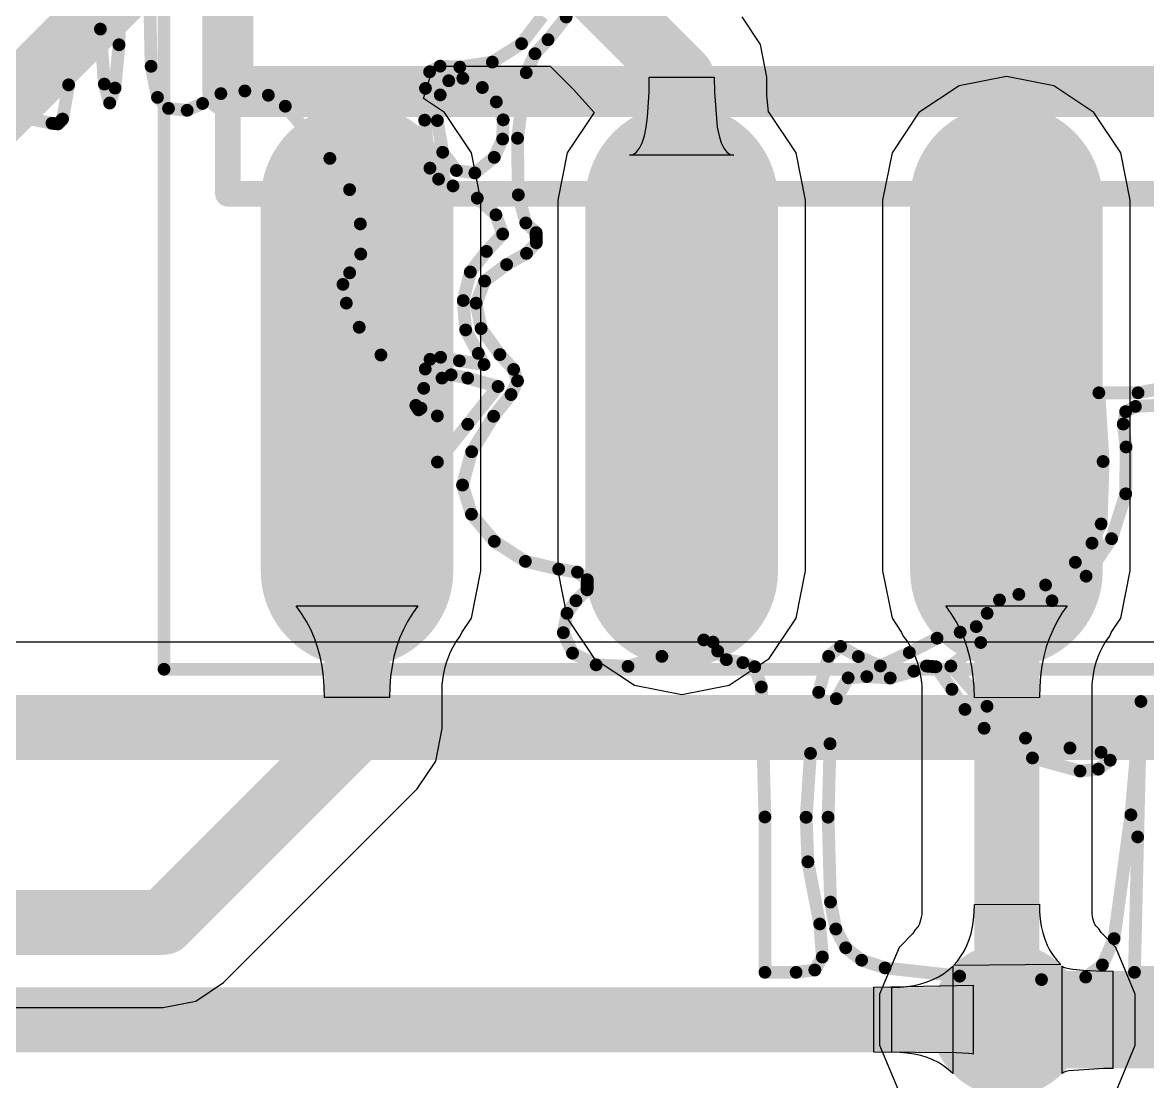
# Model space of a CAD drawing. Header units: inches. Extents: x 1.37 to 4.6, y 1.74 to 5.29.
# Drawn here: x 2.446 to 2.6193, y 2.7207 to 2.8838 of the extents above; entities that cross this region are included whole.
import ezdxf

# ---------------------------------------------------------------- set-up
doc = ezdxf.new("R2010")
doc.units = ezdxf.units.IN
doc.header["$MEASUREMENT"] = 0
for name, color, linetype in [('BottomLayer', 5, 'Continuous'), ('BottomOverlay', 54, 'Continuous'), ('Mechanical13', 56, 'Continuous'), ('Mechanical15', 56, 'Continuous'), ('TopLayer', 1, 'Continuous'), ('TopOverlay', 2, 'Continuous'), ('TopPaste', 8, 'Continuous'), ('TopSolder', 216, 'Continuous'), ('ViaHoleLayer', 16, 'Continuous')]:
    doc.layers.add(name, color=color, linetype=linetype)

# ---------------------------------------------------------------- blocks, each defined once
blk = doc.blocks.new('SOP_16_18')
at = {"layer": 'TopLayer'}
h = blk.add_hatch(color=1, dxfattribs=at)
edge = h.paths.add_edge_path()
edge.add_arc((0.13484, -0.075), 0.01083, 270, 450)
edge.add_line((0.13484, -0.06417), (0.07776, -0.06417))
edge.add_arc((0.07776, -0.075), 0.01083, 90, 270)
edge.add_line((0.07776, -0.08583), (0.13484, -0.08583))
h = blk.add_hatch(color=1, dxfattribs=at)
edge = h.paths.add_edge_path()
edge.add_arc((0.13484, -0.125), 0.01083, 270, 450)
edge.add_line((0.13484, -0.11417), (0.07776, -0.11417))
edge.add_arc((0.07776, -0.125), 0.01083, 90, 270)
edge.add_line((0.07776, -0.13583), (0.13484, -0.13583))
h = blk.add_hatch(color=1, dxfattribs=at)
edge = h.paths.add_edge_path()
edge.add_arc((0.13484, -0.175), 0.01083, 270, 450)
edge.add_line((0.13484, -0.16417), (0.07776, -0.16417))
edge.add_arc((0.07776, -0.175), 0.01083, 90, 270)
edge.add_line((0.07776, -0.18583), (0.13484, -0.18583))
at = {"layer": 'TopPaste'}
h = blk.add_hatch(color=8, dxfattribs=at)
edge = h.paths.add_edge_path()
edge.add_arc((0.13484, -0.075), 0.01083, 270, 450)
edge.add_line((0.13484, -0.06417), (0.07776, -0.06417))
edge.add_arc((0.07776, -0.075), 0.01083, 90, 270)
edge.add_line((0.07776, -0.08583), (0.13484, -0.08583))
h = blk.add_hatch(color=8, dxfattribs=at)
edge = h.paths.add_edge_path()
edge.add_arc((0.13484, -0.125), 0.01083, 270, 450)
edge.add_line((0.13484, -0.11417), (0.07776, -0.11417))
edge.add_arc((0.07776, -0.125), 0.01083, 90, 270)
edge.add_line((0.07776, -0.13583), (0.13484, -0.13583))
h = blk.add_hatch(color=8, dxfattribs=at)
edge = h.paths.add_edge_path()
edge.add_arc((0.13484, -0.175), 0.01083, 270, 450)
edge.add_line((0.13484, -0.16417), (0.07776, -0.16417))
edge.add_arc((0.07776, -0.175), 0.01083, 90, 270)
edge.add_line((0.07776, -0.18583), (0.13484, -0.18583))
at = {"layer": 'TopSolder'}
h = blk.add_hatch(color=216, dxfattribs=at)
edge = h.paths.add_edge_path()
edge.add_arc((0.13484, -0.075), 0.01483, 270, 450)
edge.add_line((0.13484, -0.06017), (0.07776, -0.06017))
edge.add_arc((0.07776, -0.075), 0.01483, 90, 270)
edge.add_line((0.07776, -0.08983), (0.13484, -0.08983))
h = blk.add_hatch(color=216, dxfattribs=at)
edge = h.paths.add_edge_path()
edge.add_arc((0.13484, -0.125), 0.01483, 270, 450)
edge.add_line((0.13484, -0.11017), (0.07776, -0.11017))
edge.add_arc((0.07776, -0.125), 0.01483, 90, 270)
edge.add_line((0.07776, -0.13983), (0.13484, -0.13983))
h = blk.add_hatch(color=216, dxfattribs=at)
edge = h.paths.add_edge_path()
edge.add_arc((0.13484, -0.175), 0.01483, 270, 450)
edge.add_line((0.13484, -0.16017), (0.07776, -0.16017))
edge.add_arc((0.07776, -0.175), 0.01483, 90, 270)
edge.add_line((0.07776, -0.18983), (0.13484, -0.18983))
at = {"layer": 'Mechanical13', "const_width": 0.00394}
for points in [[(0.07677, -0.19488), (0.07677, 0.19488)], [(0.07677, -0.19488), (-0.07677, -0.19488)]]:
    blk.add_lwpolyline(points, dxfattribs=at)
at = {"layer": 'Mechanical13', "const_width": 0.00197}
blk.add_lwpolyline([(0.07579, -0.19488, 1), (0.07776, -0.19488, 1)], format="xyb", close=True, dxfattribs=at)
blk.add_lwpolyline([(0.07579, -0.19488, 1), (0.07776, -0.19488, 1)], format="xyb", close=True, dxfattribs=at)
at = {"layer": 'Mechanical15', "const_width": 0.00197}
for points in [[(0.15, -0.20472), (0.15, 0.20472)], [(0.15, -0.20472), (-0.15, -0.20472)]]:
    blk.add_lwpolyline(points, dxfattribs=at)
at = {"layer": 'Mechanical15', "const_width": 0.000984}
blk.add_lwpolyline([(0.14951, -0.20472, 1), (0.15049, -0.20472, 1)], format="xyb", close=True, dxfattribs=at)
blk.add_lwpolyline([(0.14951, -0.20472, 1), (0.15049, -0.20472, 1)], format="xyb", close=True, dxfattribs=at)
at = {"layer": 'TopOverlay', "const_width": 0.00787}
for points in [[(0.06102, -0.19488), (0.06102, 0.19488)], [(0.06102, -0.19488), (-0.06102, -0.19488)]]:
    blk.add_lwpolyline(points, dxfattribs=at)
at = {"layer": 'TopOverlay', "const_width": 0.00394}
blk.add_lwpolyline([(0.05906, -0.19488, 1), (0.06299, -0.19488, 1)], format="xyb", close=True, dxfattribs=at)
blk.add_lwpolyline([(0.05906, -0.19488, 1), (0.06299, -0.19488, 1)], format="xyb", close=True, dxfattribs=at)

msp = doc.modelspace()

# ---------------------------------------------------------------- hatches: boundary and pattern name
at = {"layer": 'BottomLayer'}
h = msp.add_hatch(color=5, dxfattribs=at)
edge = h.paths.add_edge_path()
edge.add_arc((2.59772, 2.73023), 0.01181, 0, 360)
at = {"layer": 'TopLayer'}
h = msp.add_hatch(color=1, dxfattribs=at)
edge = h.paths.add_edge_path()
edge.add_arc((2.59772, 2.73023), 0.01181, 0, 360)
at = {"layer": 'ViaHoleLayer'}
h = msp.add_hatch(color=16, dxfattribs=at)
edge = h.paths.add_edge_path()
edge.add_arc((2.59772, 2.73023), 0.00591, 0, 360)

# ---------------------------------------------------------------- linework, layer by layer
at = {"layer": 'BottomLayer'}
for p, q in [((2.88697, 2.78836), (2.37898, 2.78836)), ((2.58709, 2.73683), (2.58788, 2.73732)), ((2.58788, 2.73732), (2.58861, 2.73788)), ((2.58861, 2.73788), (2.58928, 2.7385)), ((2.58928, 2.7385), (2.58928, 2.72196)), ((2.60615, 2.72196), (2.60615, 2.7385)), ((2.60615, 2.7385), (2.60636, 2.73835)), ((2.60636, 2.73835), (2.6067, 2.73822)), ((2.6067, 2.73822), (2.60717, 2.73811)), ((2.60717, 2.73811), (2.60776, 2.73801)), ((2.60776, 2.73801), (2.60931, 2.73785)), ((2.60931, 2.73785), (2.61137, 2.73776)), ((2.61137, 2.73776), (2.61393, 2.73773)), ((2.61393, 2.73773), (2.61393, 2.72273)), ((2.57713, 2.73523), (2.59242, 2.73554)), ((2.58227, 2.73536), (2.58335, 2.73553)), ((2.58335, 2.73553), (2.58438, 2.73575)), ((2.58438, 2.73575), (2.58534, 2.73605)), ((2.58534, 2.73605), (2.58625, 2.73641)), ((2.58625, 2.73641), (2.58709, 2.73683)), ((2.59242, 2.73554), (2.59242, 2.72492)), ((2.57713, 2.72523), (2.57713, 2.73523)), ((2.57993, 2.73523), (2.58113, 2.73526)), ((2.57993, 2.72523), (2.57993, 2.73523)), ((2.58113, 2.73526), (2.58227, 2.73536)), ((2.58982, 2.72512), (2.57713, 2.72523)), ((2.58113, 2.7252), (2.57993, 2.72523)), ((2.58227, 2.7251), (2.58113, 2.7252)), ((2.58335, 2.72494), (2.58227, 2.7251)), ((2.59171, 2.72504), (2.58982, 2.72512)), ((2.59221, 2.72498), (2.59171, 2.72504)), ((2.58438, 2.72471), (2.58335, 2.72494)), ((2.58534, 2.72441), (2.58438, 2.72471)), ((2.58625, 2.72406), (2.58534, 2.72441)), ((2.58709, 2.72363), (2.58625, 2.72406)), ((2.58788, 2.72314), (2.58709, 2.72363)), ((2.59242, 2.72492), (2.59221, 2.72498)), ((2.58861, 2.72258), (2.58788, 2.72314)), ((2.58928, 2.72196), (2.58861, 2.72258)), ((2.60636, 2.72211), (2.60615, 2.72196)), ((2.6067, 2.72224), (2.60636, 2.72211)), ((2.60717, 2.72236), (2.6067, 2.72224)), ((2.61258, 2.72272), (2.60717, 2.72236)), ((2.61393, 2.72273), (2.61258, 2.72272))]:
    msp.add_line(p, q, dxfattribs=at)
for points, const_width in [([(2.36272, 2.77523), (2.91772, 2.77523)], 0.01), ([(2.59772, 2.73023), (3.14772, 2.73023)], 0.015), ([(2.195, 2.73023), (2.59772, 2.73023)], 0.01)]:
    msp.add_lwpolyline(points, dxfattribs=dict(at, const_width=const_width))
for points, const_width in [([(2.59397, 2.73023, 1), (2.60147, 2.73023, 1)], 0.0075), ([(2.59522, 2.73023, 1), (2.60022, 2.73023, 1)], 0.005)]:
    msp.add_lwpolyline(points, format="xyb", close=True, dxfattribs=dict(at, const_width=const_width))
at = {"layer": 'BottomOverlay', "const_width": 0.00197}
for points in [[(2.45753, 2.91507), (2.45804, 2.88281)], [(2.45315, 2.87422), (2.45365, 2.90893)], [(2.4609, 2.88039), (2.46142, 2.90537)], [(2.4653, 2.90377), (2.46585, 2.87708)], [(2.52976, 2.88467), (2.52996, 2.88859)], [(2.52289, 2.88057), (2.52614, 2.88483)], [(2.52697, 2.88117), (2.52976, 2.88467)], [(2.45804, 2.88281), (2.45865, 2.87433)], [(2.46029, 2.87372), (2.4609, 2.88039)], [(2.51839, 2.87772), (2.52289, 2.88057)], [(2.52496, 2.87901), (2.52697, 2.88117)], [(2.52361, 2.87609), (2.52496, 2.87901)], [(2.46585, 2.87708), (2.46683, 2.87229)], [(2.50874, 2.87623), (2.51035, 2.8771)], [(2.51035, 2.8771), (2.51338, 2.87696)], [(2.51338, 2.87696), (2.51839, 2.87772)], [(2.5081, 2.87368), (2.50874, 2.87623)], [(2.51037, 2.87267), (2.51169, 2.87485)], [(2.51169, 2.87485), (2.51386, 2.87523)], [(2.51386, 2.87523), (2.51686, 2.87381)], [(2.52227, 2.866), (2.52361, 2.87609)], [(2.45222, 2.86895), (2.45315, 2.87422)], [(2.45865, 2.87433), (2.45948, 2.87142)], [(2.45948, 2.87142), (2.46029, 2.87372)], [(2.47659, 2.87287), (2.48029, 2.87328)], [(2.48029, 2.87328), (2.4839, 2.87262)], [(2.50798, 2.86878), (2.5081, 2.87368)], [(2.51686, 2.87381), (2.519, 2.87159)], [(2.46683, 2.87229), (2.46853, 2.87059)], [(2.4714, 2.8703), (2.47377, 2.87135)], [(2.47377, 2.87135), (2.47659, 2.87287)], [(2.4839, 2.87262), (2.48651, 2.87093)], [(2.50992, 2.86871), (2.51037, 2.87267)], [(2.519, 2.87159), (2.52006, 2.86883)], [(2.46853, 2.87059), (2.4714, 2.8703)], [(2.48651, 2.87093), (2.49338, 2.86289)], [(2.44476, 2.86948), (2.45058, 2.8683)], [(2.45058, 2.8683), (2.4515, 2.86821)], [(2.4515, 2.86821), (2.45222, 2.86895)], [(2.50798, 2.86878), (2.50879, 2.86139)], [(2.50992, 2.86871), (2.51075, 2.86384)], [(2.51998, 2.86587), (2.52006, 2.86883)], [(2.51868, 2.86305), (2.51998, 2.86587)], [(2.52227, 2.866), (2.52239, 2.85727)], [(2.49338, 2.86289), (2.49642, 2.85808)], [(2.51075, 2.86384), (2.51287, 2.86103)], [(2.5157, 2.86064), (2.51868, 2.86305)], [(2.50879, 2.86139), (2.51011, 2.85969)], [(2.51287, 2.86103), (2.5157, 2.86064)], [(2.51011, 2.85969), (2.51234, 2.85865)], [(2.49642, 2.85808), (2.49807, 2.8528)], [(2.51234, 2.85865), (2.51608, 2.85677)], [(2.51608, 2.85677), (2.51894, 2.8542)], [(2.52239, 2.85727), (2.52355, 2.85295)], [(2.51894, 2.8542), (2.51999, 2.85124)], [(2.49807, 2.8528), (2.49813, 2.84816)], [(2.52355, 2.85295), (2.52513, 2.85146)], [(2.51749, 2.84856), (2.51999, 2.85124)], [(2.52513, 2.85146), (2.52517, 2.84989)], [(2.52366, 2.84826), (2.52517, 2.84989)], [(2.49643, 2.84527), (2.49813, 2.84816)], [(2.51501, 2.84539), (2.51749, 2.84856)], [(2.52059, 2.84654), (2.52366, 2.84826)], [(2.51391, 2.841), (2.51501, 2.84539)], [(2.51721, 2.84399), (2.52059, 2.84654)], [(2.49539, 2.84349), (2.49643, 2.84527)], [(2.51589, 2.84059), (2.51721, 2.84399)], [(2.49539, 2.84349), (2.49591, 2.8406)], [(2.49591, 2.8406), (2.49789, 2.83689)], [(2.51391, 2.841), (2.51429, 2.83647)], [(2.51589, 2.84059), (2.51667, 2.83669)], [(2.49789, 2.83689), (2.50123, 2.83261)], [(2.51667, 2.83669), (2.51956, 2.83268)], [(2.51429, 2.83647), (2.51623, 2.83286)], [(2.50123, 2.83261), (2.50662, 2.82485)], [(2.50806, 2.83045), (2.5088, 2.83195)], [(2.5088, 2.83195), (2.51043, 2.83227)], [(2.51043, 2.83227), (2.51332, 2.83171)], [(2.51332, 2.83171), (2.51712, 2.83114)], [(2.51623, 2.83286), (2.51712, 2.83114)], [(2.51956, 2.83268), (2.52167, 2.83039)], [(2.50783, 2.82748), (2.50806, 2.83045)], [(2.52167, 2.83039), (2.52227, 2.82863)], [(2.50993, 2.82323), (2.51064, 2.82905)], [(2.51064, 2.82905), (2.51205, 2.82956)], [(2.51205, 2.82956), (2.5146, 2.82905)], [(2.5146, 2.82905), (2.51928, 2.82776)], [(2.52128, 2.82652), (2.52227, 2.82863)], [(2.50741, 2.82442), (2.50783, 2.82748)], [(2.51461, 2.82194), (2.51928, 2.82776)], [(2.51859, 2.82318), (2.52128, 2.82652)], [(2.61179, 2.82679), (2.61783, 2.82679)], [(2.61179, 2.82679), (2.61245, 2.81621)], [(2.61783, 2.82679), (2.62412, 2.82794)], [(2.50662, 2.82485), (2.50704, 2.82416)], [(2.61592, 2.82389), (2.61742, 2.82469)], [(2.61742, 2.82469), (2.62038, 2.82485)], [(2.50704, 2.82416), (2.50741, 2.82442)], [(2.50993, 2.82323), (2.50994, 2.81612)], [(2.51521, 2.81772), (2.51859, 2.82318)], [(2.61555, 2.82197), (2.61592, 2.82389)], [(2.50994, 2.81612), (2.51461, 2.82194)], [(2.61555, 2.82197), (2.61598, 2.81845)], [(2.5138, 2.81258), (2.51521, 2.81772)], [(2.61593, 2.81123), (2.61598, 2.81845)], [(2.61214, 2.8066), (2.61245, 2.81621)], [(2.5138, 2.81258), (2.51518, 2.80809)], [(2.61375, 2.80432), (2.61593, 2.81123)], [(2.51518, 2.80809), (2.5187, 2.80391)], [(2.61073, 2.80363), (2.61214, 2.8066)], [(2.5187, 2.80391), (2.52348, 2.80083)], [(2.60983, 2.79855), (2.61375, 2.80432)], [(2.60817, 2.80068), (2.61073, 2.80363)], [(2.52348, 2.80083), (2.52862, 2.79963)], [(2.60358, 2.79719), (2.60817, 2.80068)], [(2.52862, 2.79963), (2.5315, 2.79917)], [(2.5315, 2.79917), (2.53301, 2.79801)], [(2.60458, 2.79476), (2.60983, 2.79855)], [(2.53299, 2.79645), (2.53301, 2.79801)], [(2.59947, 2.79574), (2.60358, 2.79719)], [(2.53127, 2.79477), (2.53299, 2.79645)], [(2.59649, 2.79489), (2.59947, 2.79574)], [(2.5299, 2.79283), (2.53127, 2.79477)], [(2.5936, 2.78833), (2.60458, 2.79476)], [(2.59459, 2.79283), (2.59649, 2.79489)], [(2.52933, 2.78985), (2.5299, 2.79283)], [(2.59291, 2.79078), (2.59459, 2.79283)], [(2.58688, 2.789), (2.59044, 2.78992)], [(2.59044, 2.78992), (2.59291, 2.79078)], [(2.52933, 2.78985), (2.53075, 2.7867)], [(2.54451, 2.7862), (2.55095, 2.78873)], [(2.55095, 2.78873), (2.55238, 2.78839)], [(2.55238, 2.78839), (2.55309, 2.78701)], [(2.58261, 2.78678), (2.58688, 2.789)], [(2.589, 2.7847), (2.5936, 2.78833)], [(2.53075, 2.7867), (2.53438, 2.78489)], [(2.55309, 2.78701), (2.55443, 2.78569)], [(2.57017, 2.7862), (2.57201, 2.78773)], [(2.57201, 2.78773), (2.57476, 2.78617)], [(2.57814, 2.78472), (2.58261, 2.78678)], [(2.53438, 2.78489), (2.53928, 2.78465)], [(2.53928, 2.78465), (2.54451, 2.7862)], [(2.55443, 2.78569), (2.55697, 2.78523)], [(2.55697, 2.78523), (2.55879, 2.7846)], [(2.56865, 2.78066), (2.57017, 2.7862)], [(2.57476, 2.78617), (2.57814, 2.78472)], [(2.5833, 2.78392), (2.58524, 2.78471)], [(2.58524, 2.78471), (2.58669, 2.78459)], [(2.589, 2.7847), (2.59457, 2.77851)], [(2.55879, 2.7846), (2.55982, 2.78148)], [(2.57319, 2.78289), (2.57606, 2.78308)], [(2.57606, 2.78308), (2.57966, 2.78286)], [(2.57966, 2.78286), (2.5833, 2.78392)], [(2.58669, 2.78459), (2.58916, 2.78111)], [(2.55982, 2.78148), (2.56037, 2.76146)], [(2.57137, 2.77967), (2.57319, 2.78289)], [(2.56739, 2.77126), (2.56865, 2.78066)], [(2.5704, 2.77274), (2.57137, 2.77967)], [(2.58916, 2.78111), (2.59117, 2.77802)], [(2.59117, 2.77802), (2.59412, 2.77513)], [(2.59457, 2.77851), (2.6005, 2.77361)], [(2.61673, 2.76179), (2.61827, 2.77925)], [(2.61777, 2.75839), (2.61827, 2.77925)], [(2.59412, 2.77513), (2.60157, 2.77055)], [(2.5701, 2.76143), (2.5704, 2.77274)], [(2.6005, 2.77361), (2.60734, 2.77208)], [(2.56672, 2.76142), (2.56739, 2.77126)], [(2.60734, 2.77208), (2.61213, 2.77143)], [(2.61213, 2.77143), (2.61354, 2.77021)], [(2.60157, 2.77055), (2.6089, 2.76853)], [(2.61172, 2.76883), (2.61354, 2.77021)], [(2.6089, 2.76853), (2.61172, 2.76883)], [(2.56037, 2.73754), (2.56037, 2.76146)], [(2.56672, 2.76142), (2.56698, 2.75456)], [(2.5701, 2.76143), (2.57047, 2.74835)], [(2.61414, 2.74273), (2.61673, 2.76179)], [(2.61727, 2.73754), (2.61777, 2.75839)], [(2.56698, 2.75456), (2.56881, 2.74498)], [(2.57047, 2.74835), (2.57128, 2.74421)], [(2.56881, 2.74498), (2.56922, 2.7399)], [(2.57128, 2.74421), (2.57281, 2.74131)], [(2.61234, 2.73868), (2.61414, 2.74273)], [(2.56805, 2.73789), (2.56922, 2.7399)], [(2.57281, 2.74131), (2.57526, 2.7394)], [(2.56517, 2.73754), (2.56805, 2.73789)], [(2.57526, 2.7394), (2.57886, 2.73822)], [(2.57886, 2.73822), (2.59036, 2.73695)], [(2.60977, 2.7368), (2.61234, 2.73868)], [(2.56037, 2.73754), (2.56517, 2.73754)], [(2.59036, 2.73695), (2.60296, 2.73642)], [(2.60296, 2.73642), (2.60977, 2.7368)], [(2.61727, 2.73754), (2.62229, 2.73753)]]:
    msp.add_lwpolyline(points, dxfattribs=at)
at = {"layer": 'BottomOverlay', "const_width": 0.000984}
for points in [[(2.52927, 2.88467, 1), (2.53025, 2.88467, 1)], [(2.52927, 2.88467, 1), (2.53025, 2.88467, 1)], [(2.45755, 2.88281, 1), (2.45853, 2.88281, 1)], [(2.45755, 2.88281, 1), (2.45853, 2.88281, 1)], [(2.46041, 2.88039, 1), (2.4614, 2.88039, 1)], [(2.46041, 2.88039, 1), (2.4614, 2.88039, 1)], [(2.5224, 2.88057, 1), (2.52338, 2.88057, 1)], [(2.5224, 2.88057, 1), (2.52338, 2.88057, 1)], [(2.52647, 2.88117, 1), (2.52746, 2.88117, 1)], [(2.52647, 2.88117, 1), (2.52746, 2.88117, 1)], [(2.52447, 2.87901, 1), (2.52545, 2.87901, 1)], [(2.52447, 2.87901, 1), (2.52545, 2.87901, 1)], [(2.46536, 2.87708, 1), (2.46634, 2.87708, 1)], [(2.46536, 2.87708, 1), (2.46634, 2.87708, 1)], [(2.50986, 2.8771, 1), (2.51084, 2.8771, 1)], [(2.50986, 2.8771, 1), (2.51084, 2.8771, 1)], [(2.51289, 2.87696, 1), (2.51387, 2.87696, 1)], [(2.51289, 2.87696, 1), (2.51387, 2.87696, 1)], [(2.5179, 2.87772, 1), (2.51888, 2.87772, 1)], [(2.5179, 2.87772, 1), (2.51888, 2.87772, 1)], [(2.50824, 2.87623, 1), (2.50923, 2.87623, 1)], [(2.50824, 2.87623, 1), (2.50923, 2.87623, 1)], [(2.51119, 2.87485, 1), (2.51218, 2.87485, 1)], [(2.51119, 2.87485, 1), (2.51218, 2.87485, 1)], [(2.51336, 2.87523, 1), (2.51435, 2.87523, 1)], [(2.51336, 2.87523, 1), (2.51435, 2.87523, 1)], [(2.52312, 2.87609, 1), (2.5241, 2.87609, 1)], [(2.52312, 2.87609, 1), (2.5241, 2.87609, 1)], [(2.45265, 2.87422, 1), (2.45364, 2.87422, 1)], [(2.45265, 2.87422, 1), (2.45364, 2.87422, 1)], [(2.45816, 2.87433, 1), (2.45914, 2.87433, 1)], [(2.45816, 2.87433, 1), (2.45914, 2.87433, 1)], [(2.4598, 2.87372, 1), (2.46079, 2.87372, 1)], [(2.4598, 2.87372, 1), (2.46079, 2.87372, 1)], [(2.47979, 2.87328, 1), (2.48078, 2.87328, 1)], [(2.47979, 2.87328, 1), (2.48078, 2.87328, 1)], [(2.5076, 2.87368, 1), (2.50859, 2.87368, 1)], [(2.5076, 2.87368, 1), (2.50859, 2.87368, 1)], [(2.51636, 2.87381, 1), (2.51735, 2.87381, 1)], [(2.51636, 2.87381, 1), (2.51735, 2.87381, 1)], [(2.45898, 2.87142, 1), (2.45997, 2.87142, 1)], [(2.45898, 2.87142, 1), (2.45997, 2.87142, 1)], [(2.46634, 2.87229, 1), (2.46732, 2.87229, 1)], [(2.46634, 2.87229, 1), (2.46732, 2.87229, 1)], [(2.47328, 2.87135, 1), (2.47426, 2.87135, 1)], [(2.47328, 2.87135, 1), (2.47426, 2.87135, 1)], [(2.4761, 2.87287, 1), (2.47708, 2.87287, 1)], [(2.4761, 2.87287, 1), (2.47708, 2.87287, 1)], [(2.48341, 2.87262, 1), (2.4844, 2.87262, 1)], [(2.48341, 2.87262, 1), (2.4844, 2.87262, 1)], [(2.50988, 2.87267, 1), (2.51086, 2.87267, 1)], [(2.50988, 2.87267, 1), (2.51086, 2.87267, 1)], [(2.51851, 2.87159, 1), (2.5195, 2.87159, 1)], [(2.51851, 2.87159, 1), (2.5195, 2.87159, 1)], [(2.46804, 2.87059, 1), (2.46902, 2.87059, 1)], [(2.46804, 2.87059, 1), (2.46902, 2.87059, 1)], [(2.47091, 2.8703, 1), (2.4719, 2.8703, 1)], [(2.47091, 2.8703, 1), (2.4719, 2.8703, 1)], [(2.48602, 2.87093, 1), (2.487, 2.87093, 1)], [(2.48602, 2.87093, 1), (2.487, 2.87093, 1)], [(2.45009, 2.8683, 1), (2.45108, 2.8683, 1)], [(2.45009, 2.8683, 1), (2.45108, 2.8683, 1)], [(2.45101, 2.86821, 1), (2.452, 2.86821, 1)], [(2.45101, 2.86821, 1), (2.452, 2.86821, 1)], [(2.45173, 2.86895, 1), (2.45271, 2.86895, 1)], [(2.45173, 2.86895, 1), (2.45271, 2.86895, 1)], [(2.50749, 2.86878, 1), (2.50847, 2.86878, 1)], [(2.50749, 2.86878, 1), (2.50847, 2.86878, 1)], [(2.50943, 2.86871, 1), (2.51041, 2.86871, 1)], [(2.50943, 2.86871, 1), (2.51041, 2.86871, 1)], [(2.51957, 2.86883, 1), (2.52056, 2.86883, 1)], [(2.51957, 2.86883, 1), (2.52056, 2.86883, 1)], [(2.51949, 2.86587, 1), (2.52047, 2.86587, 1)], [(2.51949, 2.86587, 1), (2.52047, 2.86587, 1)], [(2.52178, 2.866, 1), (2.52277, 2.866, 1)], [(2.52178, 2.866, 1), (2.52277, 2.866, 1)], [(2.49288, 2.86289, 1), (2.49387, 2.86289, 1)], [(2.49288, 2.86289, 1), (2.49387, 2.86289, 1)], [(2.51026, 2.86384, 1), (2.51124, 2.86384, 1)], [(2.51026, 2.86384, 1), (2.51124, 2.86384, 1)], [(2.51819, 2.86305, 1), (2.51918, 2.86305, 1)], [(2.51819, 2.86305, 1), (2.51918, 2.86305, 1)], [(2.50829, 2.86139, 1), (2.50928, 2.86139, 1)], [(2.50829, 2.86139, 1), (2.50928, 2.86139, 1)], [(2.51237, 2.86103, 1), (2.51336, 2.86103, 1)], [(2.51237, 2.86103, 1), (2.51336, 2.86103, 1)], [(2.50962, 2.85969, 1), (2.5106, 2.85969, 1)], [(2.50962, 2.85969, 1), (2.5106, 2.85969, 1)], [(2.51521, 2.86064, 1), (2.51619, 2.86064, 1)], [(2.51521, 2.86064, 1), (2.51619, 2.86064, 1)], [(2.49592, 2.85808, 1), (2.49691, 2.85808, 1)], [(2.49592, 2.85808, 1), (2.49691, 2.85808, 1)], [(2.51185, 2.85865, 1), (2.51283, 2.85865, 1)], [(2.51185, 2.85865, 1), (2.51283, 2.85865, 1)], [(2.51558, 2.85677, 1), (2.51657, 2.85677, 1)], [(2.51558, 2.85677, 1), (2.51657, 2.85677, 1)], [(2.5219, 2.85727, 1), (2.52289, 2.85727, 1)], [(2.5219, 2.85727, 1), (2.52289, 2.85727, 1)], [(2.51845, 2.8542, 1), (2.51943, 2.8542, 1)], [(2.51845, 2.8542, 1), (2.51943, 2.8542, 1)], [(2.49757, 2.8528, 1), (2.49856, 2.8528, 1)], [(2.49757, 2.8528, 1), (2.49856, 2.8528, 1)], [(2.52306, 2.85295, 1), (2.52404, 2.85295, 1)], [(2.52306, 2.85295, 1), (2.52404, 2.85295, 1)], [(2.51949, 2.85124, 1), (2.52048, 2.85124, 1)], [(2.51949, 2.85124, 1), (2.52048, 2.85124, 1)], [(2.52464, 2.85146, 1), (2.52563, 2.85146, 1)], [(2.52464, 2.85146, 1), (2.52563, 2.85146, 1)], [(2.52468, 2.84989, 1), (2.52566, 2.84989, 1)], [(2.52468, 2.84989, 1), (2.52566, 2.84989, 1)], [(2.49764, 2.84816, 1), (2.49863, 2.84816, 1)], [(2.49764, 2.84816, 1), (2.49863, 2.84816, 1)], [(2.517, 2.84856, 1), (2.51798, 2.84856, 1)], [(2.517, 2.84856, 1), (2.51798, 2.84856, 1)], [(2.52316, 2.84826, 1), (2.52415, 2.84826, 1)], [(2.52316, 2.84826, 1), (2.52415, 2.84826, 1)], [(2.51451, 2.84539, 1), (2.5155, 2.84539, 1)], [(2.51451, 2.84539, 1), (2.5155, 2.84539, 1)], [(2.5201, 2.84654, 1), (2.52109, 2.84654, 1)], [(2.5201, 2.84654, 1), (2.52109, 2.84654, 1)], [(2.49593, 2.84527, 1), (2.49692, 2.84527, 1)], [(2.49593, 2.84527, 1), (2.49692, 2.84527, 1)], [(2.51672, 2.84399, 1), (2.5177, 2.84399, 1)], [(2.51672, 2.84399, 1), (2.5177, 2.84399, 1)], [(2.4949, 2.84349, 1), (2.49588, 2.84349, 1)], [(2.4949, 2.84349, 1), (2.49588, 2.84349, 1)], [(2.49542, 2.8406, 1), (2.4964, 2.8406, 1)], [(2.49542, 2.8406, 1), (2.4964, 2.8406, 1)], [(2.51342, 2.841, 1), (2.5144, 2.841, 1)], [(2.51342, 2.841, 1), (2.5144, 2.841, 1)], [(2.5154, 2.84059, 1), (2.51639, 2.84059, 1)], [(2.5154, 2.84059, 1), (2.51639, 2.84059, 1)], [(2.4974, 2.83689, 1), (2.49839, 2.83689, 1)], [(2.4974, 2.83689, 1), (2.49839, 2.83689, 1)], [(2.51617, 2.83669, 1), (2.51716, 2.83669, 1)], [(2.51617, 2.83669, 1), (2.51716, 2.83669, 1)], [(2.5138, 2.83647, 1), (2.51478, 2.83647, 1)], [(2.5138, 2.83647, 1), (2.51478, 2.83647, 1)], [(2.50074, 2.83261, 1), (2.50173, 2.83261, 1)], [(2.50074, 2.83261, 1), (2.50173, 2.83261, 1)], [(2.50831, 2.83195, 1), (2.50929, 2.83195, 1)], [(2.50831, 2.83195, 1), (2.50929, 2.83195, 1)], [(2.50994, 2.83227, 1), (2.51092, 2.83227, 1)], [(2.50994, 2.83227, 1), (2.51092, 2.83227, 1)], [(2.51283, 2.83171, 1), (2.51381, 2.83171, 1)], [(2.51283, 2.83171, 1), (2.51381, 2.83171, 1)], [(2.51574, 2.83286, 1), (2.51672, 2.83286, 1)], [(2.51574, 2.83286, 1), (2.51672, 2.83286, 1)], [(2.51906, 2.83268, 1), (2.52005, 2.83268, 1)], [(2.51906, 2.83268, 1), (2.52005, 2.83268, 1)], [(2.50757, 2.83045, 1), (2.50855, 2.83045, 1)], [(2.50757, 2.83045, 1), (2.50855, 2.83045, 1)], [(2.51663, 2.83114, 1), (2.51761, 2.83114, 1)], [(2.51663, 2.83114, 1), (2.51761, 2.83114, 1)], [(2.52118, 2.83039, 1), (2.52216, 2.83039, 1)], [(2.52118, 2.83039, 1), (2.52216, 2.83039, 1)], [(2.51015, 2.82905, 1), (2.51113, 2.82905, 1)], [(2.51015, 2.82905, 1), (2.51113, 2.82905, 1)], [(2.51155, 2.82956, 1), (2.51254, 2.82956, 1)], [(2.51155, 2.82956, 1), (2.51254, 2.82956, 1)], [(2.51411, 2.82905, 1), (2.5151, 2.82905, 1)], [(2.51411, 2.82905, 1), (2.5151, 2.82905, 1)], [(2.52178, 2.82863, 1), (2.52277, 2.82863, 1)], [(2.52178, 2.82863, 1), (2.52277, 2.82863, 1)], [(2.50734, 2.82748, 1), (2.50832, 2.82748, 1)], [(2.50734, 2.82748, 1), (2.50832, 2.82748, 1)], [(2.51879, 2.82776, 1), (2.51978, 2.82776, 1)], [(2.51879, 2.82776, 1), (2.51978, 2.82776, 1)], [(2.52078, 2.82652, 1), (2.52177, 2.82652, 1)], [(2.52078, 2.82652, 1), (2.52177, 2.82652, 1)], [(2.6113, 2.82679, 1), (2.61228, 2.82679, 1)], [(2.6113, 2.82679, 1), (2.61228, 2.82679, 1)], [(2.61734, 2.82679, 1), (2.61832, 2.82679, 1)], [(2.61734, 2.82679, 1), (2.61832, 2.82679, 1)], [(2.50612, 2.82485, 1), (2.50711, 2.82485, 1)], [(2.50612, 2.82485, 1), (2.50711, 2.82485, 1)], [(2.61693, 2.82469, 1), (2.61791, 2.82469, 1)], [(2.61693, 2.82469, 1), (2.61791, 2.82469, 1)], [(2.50655, 2.82416, 1), (2.50753, 2.82416, 1)], [(2.50655, 2.82416, 1), (2.50753, 2.82416, 1)], [(2.50692, 2.82442, 1), (2.5079, 2.82442, 1)], [(2.50692, 2.82442, 1), (2.5079, 2.82442, 1)], [(2.50944, 2.82323, 1), (2.51042, 2.82323, 1)], [(2.50944, 2.82323, 1), (2.51042, 2.82323, 1)], [(2.51809, 2.82318, 1), (2.51908, 2.82318, 1)], [(2.51809, 2.82318, 1), (2.51908, 2.82318, 1)], [(2.61542, 2.82389, 1), (2.61641, 2.82389, 1)], [(2.61542, 2.82389, 1), (2.61641, 2.82389, 1)], [(2.51412, 2.82194, 1), (2.51511, 2.82194, 1)], [(2.51412, 2.82194, 1), (2.51511, 2.82194, 1)], [(2.61505, 2.82197, 1), (2.61604, 2.82197, 1)], [(2.61505, 2.82197, 1), (2.61604, 2.82197, 1)], [(2.51472, 2.81772, 1), (2.5157, 2.81772, 1)], [(2.51472, 2.81772, 1), (2.5157, 2.81772, 1)], [(2.61549, 2.81845, 1), (2.61647, 2.81845, 1)], [(2.61549, 2.81845, 1), (2.61647, 2.81845, 1)], [(2.50945, 2.81612, 1), (2.51043, 2.81612, 1)], [(2.50945, 2.81612, 1), (2.51043, 2.81612, 1)], [(2.61195, 2.81621, 1), (2.61294, 2.81621, 1)], [(2.61195, 2.81621, 1), (2.61294, 2.81621, 1)], [(2.51331, 2.81258, 1), (2.5143, 2.81258, 1)], [(2.51331, 2.81258, 1), (2.5143, 2.81258, 1)], [(2.61544, 2.81123, 1), (2.61642, 2.81123, 1)], [(2.61544, 2.81123, 1), (2.61642, 2.81123, 1)], [(2.51469, 2.80809, 1), (2.51567, 2.80809, 1)], [(2.51469, 2.80809, 1), (2.51567, 2.80809, 1)], [(2.61165, 2.8066, 1), (2.61263, 2.8066, 1)], [(2.61165, 2.8066, 1), (2.61263, 2.8066, 1)], [(2.51821, 2.80391, 1), (2.51919, 2.80391, 1)], [(2.51821, 2.80391, 1), (2.51919, 2.80391, 1)], [(2.61326, 2.80432, 1), (2.61424, 2.80432, 1)], [(2.61326, 2.80432, 1), (2.61424, 2.80432, 1)], [(2.61024, 2.80363, 1), (2.61123, 2.80363, 1)], [(2.61024, 2.80363, 1), (2.61123, 2.80363, 1)], [(2.52299, 2.80083, 1), (2.52397, 2.80083, 1)], [(2.52299, 2.80083, 1), (2.52397, 2.80083, 1)], [(2.60768, 2.80068, 1), (2.60866, 2.80068, 1)], [(2.60768, 2.80068, 1), (2.60866, 2.80068, 1)], [(2.52812, 2.79963, 1), (2.52911, 2.79963, 1)], [(2.52812, 2.79963, 1), (2.52911, 2.79963, 1)], [(2.53101, 2.79917, 1), (2.53199, 2.79917, 1)], [(2.53101, 2.79917, 1), (2.53199, 2.79917, 1)], [(2.60934, 2.79855, 1), (2.61032, 2.79855, 1)], [(2.60934, 2.79855, 1), (2.61032, 2.79855, 1)], [(2.53252, 2.79801, 1), (2.5335, 2.79801, 1)], [(2.53252, 2.79801, 1), (2.5335, 2.79801, 1)], [(2.60309, 2.79719, 1), (2.60407, 2.79719, 1)], [(2.60309, 2.79719, 1), (2.60407, 2.79719, 1)], [(2.53249, 2.79645, 1), (2.53348, 2.79645, 1)], [(2.53249, 2.79645, 1), (2.53348, 2.79645, 1)], [(2.59898, 2.79574, 1), (2.59996, 2.79574, 1)], [(2.59898, 2.79574, 1), (2.59996, 2.79574, 1)], [(2.53077, 2.79477, 1), (2.53176, 2.79477, 1)], [(2.53077, 2.79477, 1), (2.53176, 2.79477, 1)], [(2.59599, 2.79489, 1), (2.59698, 2.79489, 1)], [(2.59599, 2.79489, 1), (2.59698, 2.79489, 1)], [(2.60409, 2.79476, 1), (2.60507, 2.79476, 1)], [(2.60409, 2.79476, 1), (2.60507, 2.79476, 1)], [(2.5294, 2.79283, 1), (2.53039, 2.79283, 1)], [(2.5294, 2.79283, 1), (2.53039, 2.79283, 1)], [(2.5941, 2.79283, 1), (2.59508, 2.79283, 1)], [(2.5941, 2.79283, 1), (2.59508, 2.79283, 1)], [(2.58994, 2.78992, 1), (2.59093, 2.78992, 1)], [(2.58994, 2.78992, 1), (2.59093, 2.78992, 1)], [(2.59242, 2.79078, 1), (2.5934, 2.79078, 1)], [(2.59242, 2.79078, 1), (2.5934, 2.79078, 1)], [(2.52883, 2.78985, 1), (2.52982, 2.78985, 1)], [(2.52883, 2.78985, 1), (2.52982, 2.78985, 1)], [(2.55046, 2.78873, 1), (2.55144, 2.78873, 1)], [(2.55046, 2.78873, 1), (2.55144, 2.78873, 1)], [(2.55189, 2.78839, 1), (2.55287, 2.78839, 1)], [(2.55189, 2.78839, 1), (2.55287, 2.78839, 1)], [(2.58639, 2.789, 1), (2.58737, 2.789, 1)], [(2.58639, 2.789, 1), (2.58737, 2.789, 1)], [(2.59311, 2.78833, 1), (2.59409, 2.78833, 1)], [(2.59311, 2.78833, 1), (2.59409, 2.78833, 1)], [(2.53025, 2.7867, 1), (2.53124, 2.7867, 1)], [(2.53025, 2.7867, 1), (2.53124, 2.7867, 1)], [(2.5526, 2.78701, 1), (2.55359, 2.78701, 1)], [(2.5526, 2.78701, 1), (2.55359, 2.78701, 1)], [(2.57152, 2.78773, 1), (2.5725, 2.78773, 1)], [(2.57152, 2.78773, 1), (2.5725, 2.78773, 1)], [(2.58211, 2.78678, 1), (2.5831, 2.78678, 1)], [(2.58211, 2.78678, 1), (2.5831, 2.78678, 1)], [(2.53389, 2.78489, 1), (2.53487, 2.78489, 1)], [(2.53389, 2.78489, 1), (2.53487, 2.78489, 1)], [(2.54401, 2.7862, 1), (2.545, 2.7862, 1)], [(2.54401, 2.7862, 1), (2.545, 2.7862, 1)], [(2.55394, 2.78569, 1), (2.55493, 2.78569, 1)], [(2.55394, 2.78569, 1), (2.55493, 2.78569, 1)], [(2.55648, 2.78523, 1), (2.55747, 2.78523, 1)], [(2.55648, 2.78523, 1), (2.55747, 2.78523, 1)], [(2.56968, 2.7862, 1), (2.57066, 2.7862, 1)], [(2.56968, 2.7862, 1), (2.57066, 2.7862, 1)], [(2.57427, 2.78617, 1), (2.57526, 2.78617, 1)], [(2.57427, 2.78617, 1), (2.57526, 2.78617, 1)], [(2.57765, 2.78472, 1), (2.57863, 2.78472, 1)], [(2.57765, 2.78472, 1), (2.57863, 2.78472, 1)], [(2.58475, 2.78471, 1), (2.58573, 2.78471, 1)], [(2.58475, 2.78471, 1), (2.58573, 2.78471, 1)], [(2.58851, 2.7847, 1), (2.58949, 2.7847, 1)], [(2.58851, 2.7847, 1), (2.58949, 2.7847, 1)], [(2.53879, 2.78465, 1), (2.53978, 2.78465, 1)], [(2.53879, 2.78465, 1), (2.53978, 2.78465, 1)], [(2.5583, 2.7846, 1), (2.55929, 2.7846, 1)], [(2.5583, 2.7846, 1), (2.55929, 2.7846, 1)], [(2.57557, 2.78308, 1), (2.57655, 2.78308, 1)], [(2.57557, 2.78308, 1), (2.57655, 2.78308, 1)], [(2.58281, 2.78392, 1), (2.5838, 2.78392, 1)], [(2.58281, 2.78392, 1), (2.5838, 2.78392, 1)], [(2.5862, 2.78459, 1), (2.58719, 2.78459, 1)], [(2.5862, 2.78459, 1), (2.58719, 2.78459, 1)], [(2.55933, 2.78148, 1), (2.56031, 2.78148, 1)], [(2.55933, 2.78148, 1), (2.56031, 2.78148, 1)], [(2.5727, 2.78289, 1), (2.57368, 2.78289, 1)], [(2.5727, 2.78289, 1), (2.57368, 2.78289, 1)], [(2.57917, 2.78286, 1), (2.58015, 2.78286, 1)], [(2.57917, 2.78286, 1), (2.58015, 2.78286, 1)], [(2.56816, 2.78066, 1), (2.56915, 2.78066, 1)], [(2.56816, 2.78066, 1), (2.56915, 2.78066, 1)], [(2.57087, 2.77967, 1), (2.57186, 2.77967, 1)], [(2.57087, 2.77967, 1), (2.57186, 2.77967, 1)], [(2.58867, 2.78111, 1), (2.58965, 2.78111, 1)], [(2.58867, 2.78111, 1), (2.58965, 2.78111, 1)], [(2.59068, 2.77802, 1), (2.59166, 2.77802, 1)], [(2.59068, 2.77802, 1), (2.59166, 2.77802, 1)], [(2.59408, 2.77851, 1), (2.59506, 2.77851, 1)], [(2.59408, 2.77851, 1), (2.59506, 2.77851, 1)], [(2.61778, 2.77925, 1), (2.61876, 2.77925, 1)], [(2.61778, 2.77925, 1), (2.61876, 2.77925, 1)], [(2.59363, 2.77513, 1), (2.59462, 2.77513, 1)], [(2.59363, 2.77513, 1), (2.59462, 2.77513, 1)], [(2.5699, 2.77274, 1), (2.57089, 2.77274, 1)], [(2.5699, 2.77274, 1), (2.57089, 2.77274, 1)], [(2.6, 2.77361, 1), (2.60099, 2.77361, 1)], [(2.6, 2.77361, 1), (2.60099, 2.77361, 1)], [(2.5669, 2.77126, 1), (2.56788, 2.77126, 1)], [(2.5669, 2.77126, 1), (2.56788, 2.77126, 1)], [(2.60685, 2.77208, 1), (2.60784, 2.77208, 1)], [(2.60685, 2.77208, 1), (2.60784, 2.77208, 1)], [(2.61164, 2.77143, 1), (2.61262, 2.77143, 1)], [(2.61164, 2.77143, 1), (2.61262, 2.77143, 1)], [(2.60107, 2.77055, 1), (2.60206, 2.77055, 1)], [(2.60107, 2.77055, 1), (2.60206, 2.77055, 1)], [(2.61304, 2.77021, 1), (2.61403, 2.77021, 1)], [(2.61304, 2.77021, 1), (2.61403, 2.77021, 1)], [(2.60841, 2.76853, 1), (2.60939, 2.76853, 1)], [(2.60841, 2.76853, 1), (2.60939, 2.76853, 1)], [(2.61122, 2.76883, 1), (2.61221, 2.76883, 1)], [(2.61122, 2.76883, 1), (2.61221, 2.76883, 1)], [(2.55988, 2.76146, 1), (2.56086, 2.76146, 1)], [(2.55988, 2.76146, 1), (2.56086, 2.76146, 1)], [(2.56622, 2.76142, 1), (2.56721, 2.76142, 1)], [(2.56622, 2.76142, 1), (2.56721, 2.76142, 1)], [(2.56961, 2.76143, 1), (2.57059, 2.76143, 1)], [(2.56961, 2.76143, 1), (2.57059, 2.76143, 1)], [(2.61623, 2.76179, 1), (2.61722, 2.76179, 1)], [(2.61623, 2.76179, 1), (2.61722, 2.76179, 1)], [(2.61728, 2.75839, 1), (2.61826, 2.75839, 1)], [(2.61728, 2.75839, 1), (2.61826, 2.75839, 1)], [(2.56649, 2.75456, 1), (2.56748, 2.75456, 1)], [(2.56649, 2.75456, 1), (2.56748, 2.75456, 1)], [(2.56998, 2.74835, 1), (2.57096, 2.74835, 1)], [(2.56998, 2.74835, 1), (2.57096, 2.74835, 1)], [(2.56832, 2.74498, 1), (2.5693, 2.74498, 1)], [(2.56832, 2.74498, 1), (2.5693, 2.74498, 1)], [(2.57079, 2.74421, 1), (2.57178, 2.74421, 1)], [(2.57079, 2.74421, 1), (2.57178, 2.74421, 1)], [(2.61365, 2.74273, 1), (2.61463, 2.74273, 1)], [(2.61365, 2.74273, 1), (2.61463, 2.74273, 1)], [(2.56872, 2.7399, 1), (2.56971, 2.7399, 1)], [(2.56872, 2.7399, 1), (2.56971, 2.7399, 1)], [(2.57232, 2.74131, 1), (2.5733, 2.74131, 1)], [(2.57232, 2.74131, 1), (2.5733, 2.74131, 1)], [(2.56756, 2.73789, 1), (2.56855, 2.73789, 1)], [(2.56756, 2.73789, 1), (2.56855, 2.73789, 1)], [(2.57477, 2.7394, 1), (2.57575, 2.7394, 1)], [(2.57477, 2.7394, 1), (2.57575, 2.7394, 1)], [(2.57837, 2.73822, 1), (2.57935, 2.73822, 1)], [(2.57837, 2.73822, 1), (2.57935, 2.73822, 1)], [(2.61184, 2.73868, 1), (2.61283, 2.73868, 1)], [(2.61184, 2.73868, 1), (2.61283, 2.73868, 1)], [(2.55988, 2.73754, 1), (2.56086, 2.73754, 1)], [(2.55988, 2.73754, 1), (2.56086, 2.73754, 1)], [(2.56468, 2.73754, 1), (2.56566, 2.73754, 1)], [(2.56468, 2.73754, 1), (2.56566, 2.73754, 1)], [(2.58986, 2.73695, 1), (2.59085, 2.73695, 1)], [(2.58986, 2.73695, 1), (2.59085, 2.73695, 1)], [(2.60247, 2.73642, 1), (2.60345, 2.73642, 1)], [(2.60247, 2.73642, 1), (2.60345, 2.73642, 1)], [(2.60928, 2.7368, 1), (2.61026, 2.7368, 1)], [(2.60928, 2.7368, 1), (2.61026, 2.7368, 1)], [(2.61678, 2.73754, 1), (2.61777, 2.73754, 1)], [(2.61678, 2.73754, 1), (2.61777, 2.73754, 1)]]:
    msp.add_lwpolyline(points, format="xyb", close=True, dxfattribs=at)
at = {"layer": 'TopLayer'}
for p, q in [((2.55968, 2.88041), (2.55684, 2.88467)), ((2.56068, 2.87539), (2.55968, 2.88041)), ((2.5078, 2.87211), (2.50931, 2.87711)), ((2.50931, 2.87711), (2.52728, 2.87711)), ((2.52728, 2.87711), (2.53089, 2.87349)), ((2.54253, 2.87311), (2.54256, 2.87539)), ((2.54256, 2.87539), (2.55256, 2.87539)), ((2.55256, 2.87539), (2.55259, 2.87311)), ((2.56068, 2.87264), (2.56068, 2.87539)), ((2.59026, 2.87407), (2.58408, 2.86994)), ((2.59756, 2.87552), (2.59026, 2.87407)), ((2.60485, 2.87407), (2.59756, 2.87552)), ((2.61104, 2.86994), (2.60485, 2.87407)), ((2.53089, 2.87349), (2.53408, 2.86994)), ((2.54228, 2.86926), (2.54253, 2.87311)), ((2.55259, 2.87311), (2.55304, 2.8677)), ((2.5609, 2.87003), (2.56068, 2.87264)), ((2.51104, 2.86994), (2.5078, 2.87211)), ((2.51517, 2.86375), (2.51104, 2.86994)), ((2.53408, 2.86994), (2.52994, 2.86375)), ((2.54207, 2.8677), (2.54228, 2.86926)), ((2.56104, 2.86994), (2.5609, 2.87003)), ((2.56517, 2.86375), (2.56104, 2.86994)), ((2.58408, 2.86994), (2.57994, 2.86375)), ((2.61517, 2.86375), (2.61104, 2.86994)), ((2.5418, 2.86637), (2.54207, 2.8677)), ((2.55304, 2.8677), (2.55332, 2.86637)), ((2.54146, 2.86529), (2.5418, 2.86637)), ((2.55332, 2.86637), (2.55365, 2.86529)), ((2.51662, 2.85646), (2.51517, 2.86375)), ((2.52994, 2.86375), (2.52849, 2.85646)), ((2.5401, 2.86349), (2.54061, 2.86385)), ((2.54061, 2.86385), (2.54107, 2.86445)), ((2.54107, 2.86445), (2.54146, 2.86529)), ((2.55365, 2.86529), (2.55405, 2.86445)), ((2.55405, 2.86445), (2.5545, 2.86385)), ((2.5545, 2.86385), (2.55502, 2.86349)), ((2.56662, 2.85646), (2.56517, 2.86375)), ((2.57994, 2.86375), (2.57849, 2.85646)), ((2.61662, 2.85646), (2.61517, 2.86375)), ((2.53952, 2.86337), (2.5401, 2.86349)), ((2.5556, 2.86337), (2.53952, 2.86337)), ((2.55502, 2.86349), (2.5556, 2.86337)), ((2.51662, 2.79937), (2.51662, 2.85646)), ((2.52849, 2.85646), (2.52849, 2.79937)), ((2.56662, 2.79937), (2.56662, 2.85646)), ((2.57849, 2.85646), (2.57849, 2.79937)), ((2.61662, 2.79937), (2.61662, 2.85646)), ((2.51517, 2.79207), (2.51662, 2.79937)), ((2.52849, 2.79937), (2.52994, 2.79207)), ((2.56517, 2.79207), (2.56662, 2.79937)), ((2.57849, 2.79937), (2.57994, 2.79207)), ((2.61517, 2.79207), (2.61662, 2.79937)), ((2.48903, 2.79281), (2.48821, 2.79397)), ((2.48821, 2.79397), (2.50691, 2.79397)), ((2.48977, 2.79159), (2.48903, 2.79281)), ((2.50608, 2.79281), (2.50534, 2.79159)), ((2.50691, 2.79397), (2.50608, 2.79281)), ((2.58905, 2.79279), (2.58821, 2.79397)), ((2.58821, 2.79397), (2.60691, 2.79397)), ((2.5898, 2.79156), (2.58905, 2.79279)), ((2.6061, 2.79283), (2.60537, 2.79162)), ((2.60691, 2.79397), (2.6061, 2.79283)), ((2.49043, 2.79032), (2.48977, 2.79159)), ((2.50534, 2.79159), (2.50469, 2.79032)), ((2.5137, 2.78986), (2.51517, 2.79207)), ((2.52994, 2.79207), (2.53408, 2.78589)), ((2.56104, 2.78589), (2.56517, 2.79207)), ((2.57994, 2.79207), (2.58142, 2.78986)), ((2.59047, 2.79027), (2.5898, 2.79156)), ((2.60537, 2.79162), (2.60473, 2.79036)), ((2.6137, 2.78987), (2.61517, 2.79207)), ((2.49099, 2.78899), (2.49043, 2.79032)), ((2.50469, 2.79032), (2.50412, 2.78899)), ((2.51279, 2.78839), (2.51345, 2.78931)), ((2.51345, 2.78931), (2.5137, 2.78986)), ((2.58142, 2.78986), (2.58167, 2.78931)), ((2.58167, 2.78931), (2.58235, 2.78836)), ((2.59104, 2.78893), (2.59047, 2.79027)), ((2.60473, 2.79036), (2.60418, 2.78904)), ((2.61282, 2.78842), (2.61346, 2.78932)), ((2.61346, 2.78932), (2.6137, 2.78987)), ((2.49147, 2.7876), (2.49099, 2.78899)), ((2.49186, 2.78616), (2.49147, 2.7876)), ((2.50365, 2.7876), (2.50325, 2.78616)), ((2.50412, 2.78899), (2.50365, 2.7876)), ((2.51196, 2.78691), (2.51235, 2.78767)), ((2.51235, 2.78767), (2.51279, 2.78839)), ((2.58235, 2.78836), (2.5828, 2.78761)), ((2.5828, 2.78761), (2.5832, 2.78683)), ((2.59153, 2.78754), (2.59104, 2.78893)), ((2.59193, 2.7861), (2.59153, 2.78754)), ((2.6037, 2.78766), (2.60332, 2.78623)), ((2.60418, 2.78904), (2.6037, 2.78766)), ((2.61202, 2.78698), (2.6124, 2.78772)), ((2.6124, 2.78772), (2.61282, 2.78842)), ((2.49217, 2.78467), (2.49186, 2.78616)), ((2.50325, 2.78616), (2.50295, 2.78467)), ((2.51132, 2.78524), (2.51162, 2.7861)), ((2.51162, 2.7861), (2.51196, 2.78691)), ((2.53408, 2.78589), (2.54026, 2.78175)), ((2.55485, 2.78175), (2.56104, 2.78589)), ((2.5832, 2.78683), (2.58356, 2.78601)), ((2.58356, 2.78601), (2.58386, 2.78514)), ((2.59224, 2.78461), (2.59193, 2.7861)), ((2.60332, 2.78623), (2.60302, 2.78473)), ((2.61139, 2.78533), (2.61168, 2.78619)), ((2.61168, 2.78619), (2.61202, 2.78698)), ((2.49238, 2.78312), (2.49217, 2.78467)), ((2.50295, 2.78467), (2.50273, 2.78312)), ((2.51087, 2.78331), (2.51107, 2.78431)), ((2.51107, 2.78431), (2.51132, 2.78524)), ((2.58386, 2.78514), (2.58412, 2.78422)), ((2.58412, 2.78422), (2.58433, 2.78322)), ((2.59246, 2.78306), (2.59224, 2.78461)), ((2.60302, 2.78473), (2.60281, 2.78317)), ((2.61094, 2.78339), (2.61114, 2.7844)), ((2.61114, 2.7844), (2.61139, 2.78533)), ((2.49251, 2.78151), (2.49238, 2.78312)), ((2.50273, 2.78312), (2.5026, 2.78151)), ((2.51068, 2.78186), (2.51071, 2.78223)), ((2.51071, 2.78223), (2.51087, 2.78331)), ((2.58433, 2.78322), (2.58448, 2.78216)), ((2.59259, 2.78147), (2.59246, 2.78306)), ((2.60281, 2.78317), (2.60268, 2.78156)), ((2.61076, 2.78193), (2.61079, 2.78231)), ((2.61079, 2.78231), (2.61094, 2.78339)), ((2.49256, 2.77985), (2.49251, 2.78151)), ((2.5026, 2.78151), (2.50256, 2.77985)), ((2.51068, 2.77507), (2.51068, 2.78186)), ((2.54026, 2.78175), (2.54756, 2.7803)), ((2.54756, 2.7803), (2.55485, 2.78175)), ((2.58448, 2.78216), (2.58451, 2.78178)), ((2.58451, 2.78178), (2.58451, 2.74645)), ((2.59264, 2.77982), (2.59259, 2.78147)), ((2.60268, 2.78156), (2.60264, 2.77988)), ((2.61076, 2.74654), (2.61076, 2.78193)), ((2.50256, 2.77985), (2.49256, 2.77985)), ((2.60264, 2.77988), (2.59264, 2.77982)), ((2.50968, 2.77005), (2.51068, 2.77507)), ((2.50684, 2.76579), (2.50968, 2.77005)), ((2.477, 2.73595), (2.50684, 2.76579)), ((2.5926, 2.74678), (2.59264, 2.74798)), ((2.59264, 2.74798), (2.60264, 2.74805)), ((2.60264, 2.74805), (2.60267, 2.74685)), ((2.58445, 2.74602), (2.58434, 2.74557)), ((2.58451, 2.74645), (2.58445, 2.74602)), ((2.59251, 2.74564), (2.5926, 2.74678)), ((2.60267, 2.74685), (2.60277, 2.74571)), ((2.61083, 2.74612), (2.61076, 2.74654)), ((2.61093, 2.74567), (2.61083, 2.74612)), ((2.58383, 2.74442), (2.58347, 2.74403)), ((2.58392, 2.74455), (2.58383, 2.74442)), ((2.58402, 2.74471), (2.58392, 2.74455)), ((2.58412, 2.74492), (2.58402, 2.74471)), ((2.58423, 2.7452), (2.58412, 2.74492)), ((2.58434, 2.74557), (2.58423, 2.7452)), ((2.59212, 2.74353), (2.59234, 2.74456)), ((2.59234, 2.74456), (2.59251, 2.74564)), ((2.60277, 2.74571), (2.60293, 2.74463)), ((2.60293, 2.74463), (2.60316, 2.74361)), ((2.61104, 2.74532), (2.61093, 2.74567)), ((2.61114, 2.74505), (2.61104, 2.74532)), ((2.61124, 2.74486), (2.61114, 2.74505)), ((2.61133, 2.74471), (2.61124, 2.74486)), ((2.61142, 2.7446), (2.61133, 2.74471)), ((2.61178, 2.74421), (2.61142, 2.7446)), ((2.61213, 2.74366), (2.61178, 2.74421)), ((2.58315, 2.74351), (2.58103, 2.74138)), ((2.58347, 2.74403), (2.58315, 2.74351)), ((2.59147, 2.74166), (2.59183, 2.74257)), ((2.59183, 2.74257), (2.59212, 2.74353)), ((2.60316, 2.74361), (2.60346, 2.74265)), ((2.60346, 2.74265), (2.60382, 2.74174)), ((2.6144, 2.74138), (2.61213, 2.74366)), ((2.58103, 2.74138), (2.57803, 2.73415)), ((2.59056, 2.74002), (2.59105, 2.74081)), ((2.59105, 2.74081), (2.59147, 2.74166)), ((2.60382, 2.74174), (2.60425, 2.7409)), ((2.60425, 2.7409), (2.60474, 2.74011)), ((2.6174, 2.73415), (2.6144, 2.74138)), ((2.58939, 2.73861), (2.59001, 2.73928)), ((2.59001, 2.73928), (2.59056, 2.74002)), ((2.60474, 2.74011), (2.6053, 2.73939)), ((2.6053, 2.73939), (2.60593, 2.73872)), ((2.60593, 2.73872), (2.58939, 2.73861)), ((2.47274, 2.7331), (2.477, 2.73595)), ((2.57803, 2.73415), (2.57803, 2.72632)), ((2.6174, 2.72632), (2.6174, 2.73415)), ((2.22272, 2.73211), (2.46772, 2.73211)), ((2.46772, 2.73211), (2.47274, 2.7331)), ((2.57803, 2.72632), (2.58103, 2.71908)), ((2.6144, 2.71908), (2.6174, 2.72632))]:
    msp.add_line(p, q, dxfattribs=at)
at = {"layer": 'TopLayer', "const_width": 0.01}
for points in [[(2.39519, 2.8227), (2.46272, 2.89023)], [(2.53272, 2.89023), (2.54756, 2.87539)], [(2.54756, 2.82791), (2.54756, 2.87539)], [(2.49756, 2.77507), (2.49756, 2.82791)], [(2.59756, 2.82791), (2.59764, 2.82783)], [(2.59764, 2.73031), (2.59764, 2.82783)], [(2.46772, 2.74523), (2.49756, 2.77507)], [(2.22272, 2.74523), (2.46772, 2.74523)], [(2.59764, 2.73031), (2.59772, 2.73023)]]:
    msp.add_lwpolyline(points, dxfattribs=at)
at = {"layer": 'TopLayer', "const_width": 0.005}
for points in [[(2.54506, 2.87539, 1), (2.55006, 2.87539, 1)], [(2.54506, 2.87539, 1), (2.55006, 2.87539, 1)], [(2.49506, 2.82791, 1), (2.50006, 2.82791, 1)], [(2.54506, 2.82791, 1), (2.55006, 2.82791, 1)], [(2.59506, 2.82791, 1), (2.60006, 2.82791, 1)], [(2.59514, 2.82783, 1), (2.60014, 2.82783, 1)], [(2.59514, 2.82783, 1), (2.60014, 2.82783, 1)], [(2.49506, 2.77507, 1), (2.50006, 2.77507, 1)], [(2.49506, 2.77507, 1), (2.50006, 2.77507, 1)], [(2.46522, 2.74523, 1), (2.47022, 2.74523, 1)], [(2.46522, 2.74523, 1), (2.47022, 2.74523, 1)], [(2.59514, 2.73031, 1), (2.60014, 2.73031, 1)], [(2.59514, 2.73031, 1), (2.60014, 2.73031, 1)], [(2.59522, 2.73023, 1), (2.60022, 2.73023, 1)]]:
    msp.add_lwpolyline(points, format="xyb", close=True, dxfattribs=at)

# ---------------------------------------------------------------- block references
at = {"rotation": 270}
msp.add_blockref('SOP_16_18', (2.67256, 2.93421), dxfattribs=at)

doc.saveas('drawing.dxf')
